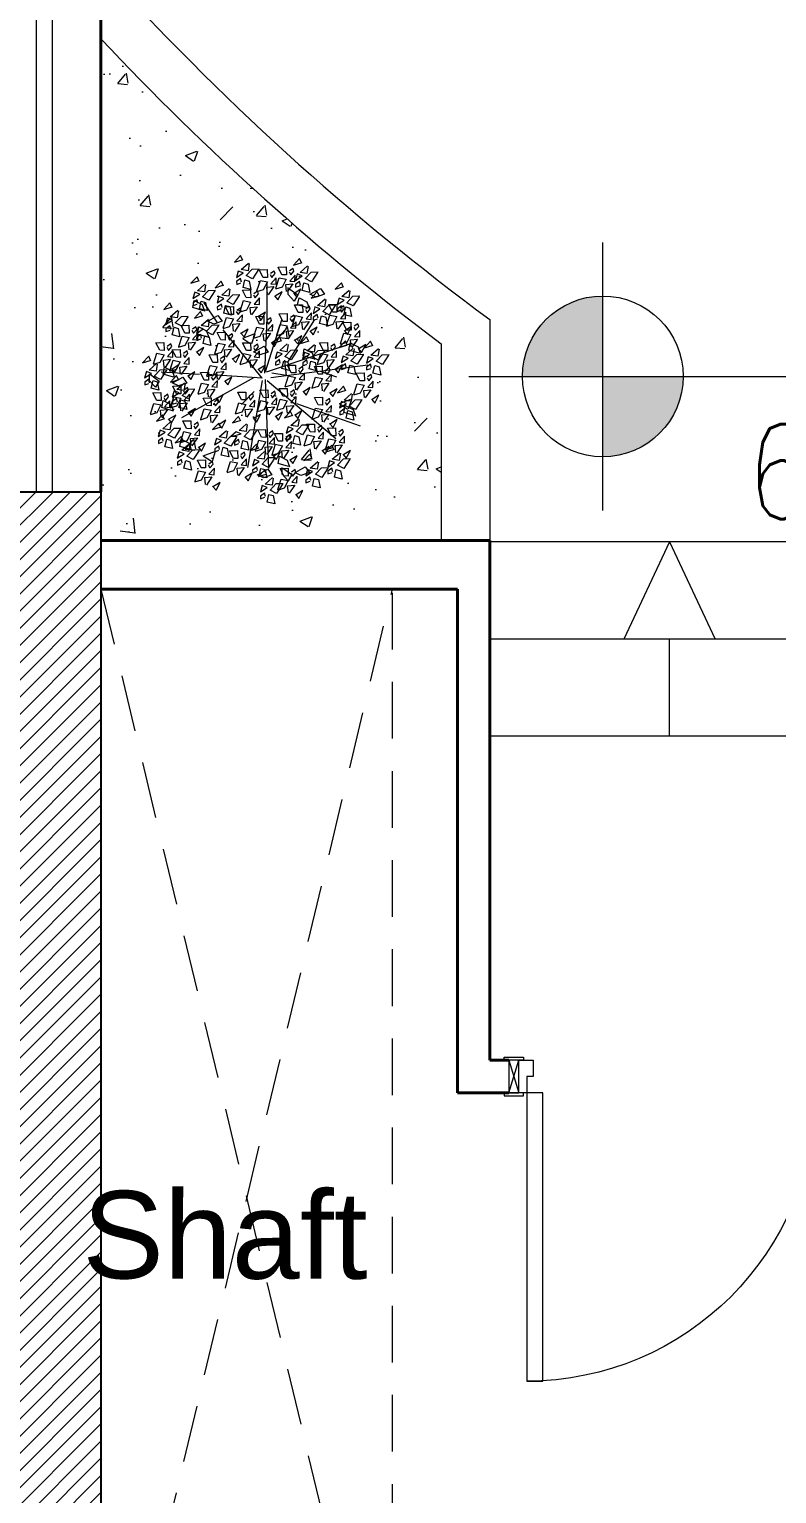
# Model space of a CAD drawing. Header units: metres. Extents: x -322116 to -321123, y -26723 to -26468.
# Drawn here: x -321780.773 to -321778.466, y -26552.85 to -26548.331 of the extents above; entities that cross this region are included whole.
import ezdxf

# ---------------------------------------------------------------- set-up
doc = ezdxf.new("R2010")
doc.units = ezdxf.units.M
doc.header["$LTSCALE"] = 7
doc.header["$MEASUREMENT"] = 0
doc.linetypes.add('1363-TXX-A-XXX-Plots layouts-R02$0$HIDDEN', pattern=[0.375, 0.25, -0.125])
doc.linetypes.add('Hidden', pattern=[9.525, 6.35, -3.175])
for name, color, linetype, lineweight in [('1363TRXX-AS003$0$A-FLOR-IDEN', 4, 'Continuous', 18), ('A-ANNO-TXT3', 6, 'Continuous', 30), ('A-DOOR', 134, 'Continuous', 18), ('A-FLOR-HIDN', 9, 'Hidden', 13), ('A-PATT', 8, 'Continuous', 5), ('A-STRS', 2, 'Continuous', 18), ('A-WALL-BLWO', 7, 'Continuous', 40), ('GREENERY', 93, 'Continuous', 40), ('L-shrub', 74, 'Continuous', 35), ('L-Structure', 5, 'Continuous', 15), ('L-wall', 19, 'Continuous', 15), ('PATT-CONC', 8, 'Continuous', 9), ('plaster', 1, 'Continuous', 0), ('XREF-W09-A-ELEV04$0$A--SECT-TILE', 32, 'Continuous', 5)]:
    doc.layers.add(name, color=color, linetype=linetype, lineweight=lineweight)
doc.layers.add('22-1-14-ROAD P2PFGC', color=5, linetype='Continuous')
doc.styles.add('1363TRXX-AS003$0$EG_SIMPLEX', font='SIMPLEX.shx')
doc.styles.get("Standard").update_dxf_attribs({"font": 'romans.shx', "height": 0.5})

# ---------------------------------------------------------------- blocks, each defined once
blk = doc.blocks.new('1363TRXX-AS003$0$TAG-LEV-PL1')
h = blk.add_hatch(color=256)
h.paths.add_polyline_path([(0, 168.7, 0.414214), (-168.8, 0), (0, 0)])
h.paths.add_polyline_path([(168.7, 0), (0, 0), (0, -168.8, 0.414214)])
for p, q in [((0, -281.3), (0, 281.3)), ((-281.3, 0), (1859, 0))]:
    blk.add_line(p, q)
blk.add_circle((0, 0), 168.7)
at = {"style": '1363TRXX-AS003$0$EG_SIMPLEX', "width": 0.85}
for tag, p in [('F.F.L.', (450, 150)), ('C.L.', (450, -450))]:
    blk.add_attdef(tag, p, '', height=300, dxfattribs=at)
blk = doc.blocks.new('*U84')
for p, q in [((-200, 0), (-170, -100)), ((-200, -100), (-170, 0)), ((800, 0), (770, -100)), ((800, -100), (770, 0))]:
    blk.add_line(p, q)
for points in [[(-95, 890), (-95, 0), (-145, 0), (-145, 890)], [(-215, 10), (-155, 10), (-155, 0), (-215, 0)], [(-170, -100), (-200, -100), (-200, 0), (-170, 0)], [(-145, 0), (-170, 0), (-170, -100), (-125, -100), (-125, -50), (-145, -50), (-145, 0)], [(745, 0), (770, 0), (770, -100), (725, -100), (725, -50), (745, -50), (745, 0)], [(815, 10), (755, 10), (755, 0), (815, 0)], [(770, -100), (800, -100), (800, 0), (770, 0)], [(-215, -110), (-155, -110), (-155, -100), (-215, -100)], [(815, -110), (755, -110), (755, -100), (815, -100)]]:
    blk.add_lwpolyline(points, close=True)
blk.add_arc((-145, 0), 890, 0, 90)
blk = doc.blocks.new('block')
at = {"layer": 'PATT-CONC', "transparency": 33554610}
h = blk.add_hatch(dxfattribs=at)
h.set_pattern_fill('ANSI31', color=8, scale=0.3)
h.set_pattern_definition([(45, (0, 0), (-0.0265165042945, 0.0265165042945), [])])
edge = h.paths.add_edge_path()
edge.add_line((-321666.3118, -26556.5581), (-321655.5118, -26556.5581))
edge.add_line((-321655.5118, -26556.5581), (-321655.5118, -26553.8198))
edge.add_line((-321655.5118, -26553.8198), (-321653.5118, -26553.8198))
edge.add_line((-321653.5118, -26553.8198), (-321653.5118, -26552.0448))
edge.add_line((-321653.5118, -26552.0448), (-321655.5118, -26552.0448))
edge.add_line((-321655.5118, -26552.0448), (-321655.5118, -26549.7581))
edge.add_line((-321655.5118, -26549.7581), (-321655.2118, -26549.7581))
edge.add_line((-321655.2118, -26549.7581), (-321655.2118, -26551.7448))
edge.add_line((-321655.2118, -26551.7448), (-321653.5118, -26551.7448))
edge.add_line((-321653.5118, -26551.7448), (-321653.5118, -26549.7581))
edge.add_line((-321653.5118, -26549.7581), (-321653.2118, -26549.7581))
edge.add_line((-321653.2118, -26549.7581), (-321653.2118, -26553.8198))
edge.add_line((-321653.2118, -26553.8198), (-321650.8518, -26553.8198))
edge.add_line((-321650.8518, -26553.8198), (-321650.8514, -26549.7581))
edge.add_line((-321650.8514, -26549.7581), (-321650.5518, -26549.7581))
edge.add_line((-321650.5518, -26549.7581), (-321650.5518, -26554.1198))
edge.add_line((-321650.5518, -26554.1198), (-321651.4424, -26554.1198))
edge.add_line((-321651.4424, -26554.1198), (-321651.4424, -26556.5581))
edge.add_line((-321651.4424, -26556.5581), (-321642.2603, -26556.5581))
at = {"layer": 'L-Structure'}
blk.add_lwpolyline([(-321666.3118, -26556.5581), (-321655.5118, -26556.5581), (-321655.5118, -26553.8198), (-321653.5118, -26553.8198), (-321653.5118, -26552.0448), (-321655.5118, -26552.0448), (-321655.5118, -26549.7581), (-321655.2118, -26549.7581), (-321655.2118, -26551.7448), (-321653.5118, -26551.7448), (-321653.5118, -26549.7581), (-321653.2118, -26549.7581), (-321653.2118, -26553.8198), (-321650.8518, -26553.8198), (-321650.8514, -26549.7581), (-321650.5518, -26549.7581), (-321650.5518, -26554.1198), (-321651.4424, -26554.1198), (-321651.4424, -26556.5581), (-321642.2603, -26556.5581)], dxfattribs=at)
blk = doc.blocks.new('new for 322')
at = {"layer": 'plaster'}
h = blk.add_hatch(dxfattribs=at)
h.set_pattern_fill('ANSI38', color=256, scale=1.6)
h.paths.add_polyline_path([(-321765.0788, -26543.0781), (-321765.5036, -26543.5028), (-321766.2268, -26542.7796), (-321766.2956, -26542.7796), (-321765.5175, -26558.0822), (-321764.316, -26558.0822)])
h.paths.add_polyline_path([(-321768.5834, -26556.8625), (-321781.7424, -26556.8822), (-321781.7424, -26554.1198), (-321785.2118, -26554.1198), (-321785.2118, -26556.8581), (-321797.2021, -26556.8581), (-321797.2961, -26558.0581), (-321784.2274, -26558.0581), (-321784.2274, -26555.3198), (-321783.0674, -26555.3198), (-321783.0674, -26558.0822), (-321768.5214, -26558.0822)])
h.paths.add_polyline_path([(-321765.5798, -26556.8581), (-321768.5834, -26556.8625), (-321768.5214, -26558.0822), (-321765.5175, -26558.0822)])
h.paths.add_polyline_path([(-321797.2021, -26556.8581), (-321800.2113, -26556.8581), (-321800.3053, -26558.0581), (-321797.2961, -26558.0581)])
h.paths.add_polyline_path([(-321799.6506, -26549.7008), (-321799.1168, -26542.8869), (-321799.7327, -26543.5028), (-321800.3225, -26542.9129), (-321800.847, -26549.6071), (-321801.509, -26558.0581), (-321800.3053, -26558.0581), (-321800.2113, -26556.8581), (-321800.2113, -26556.8581)])
h.paths.add_polyline_path([(-321798.8905, -26539.9977), (-321798.2566, -26531.9053), (-321770.9538, -26531.9053), (-321771.0148, -26530.7053), (-321799.3662, -26530.7053), (-321800.0868, -26539.9039), (-321800.3225, -26542.9129), (-321799.7327, -26543.5028), (-321799.1168, -26542.8869)])
edge = h.paths.add_edge_path(flags=16)
edge.add_arc((-321799.7327, -26542.7796), 0.5062, 0, 360)
h.paths.add_polyline_path([(-321799.9764, -26543.172), (-321799.4889, -26543.172), (-321799.4889, -26542.8345), (-321799.9764, -26542.8345)], flags=0)
h.paths.add_polyline_path([(-321800.1505, -26542.7522), (-321799.3148, -26542.7522), (-321799.3148, -26542.4147), (-321800.1505, -26542.4147)], flags=0)
h.paths.add_polyline_path([(-321800.0191, -26538.1625), (-321799.0769, -26538.1625), (-321799.0769, -26537.7125), (-321800.0191, -26537.7125)], flags=17)
h.paths.add_polyline_path([(-321799.7372, -26537.6648), (-321799.3588, -26537.6648), (-321799.3588, -26537.2054), (-321799.7372, -26537.2054)], flags=16)
edge = h.paths.add_edge_path()
edge.add_line((-321765.8073, -26528.7505), (-321767.005, -26528.8262))
edge.add_line((-321767.005, -26528.8262), (-321766.2956, -26542.7796))
edge.add_line((-321766.2956, -26542.7796), (-321766.2268, -26542.7796))
edge.add_line((-321766.2268, -26542.7796), (-321766.0098, -26542.7796))
edge.add_arc((-321765.5036, -26542.7796), 0.5062, 39.0187, 180, ccw=False)
edge.add_line((-321765.1102, -26542.4608), (-321765.8073, -26528.7505))
blk = doc.blocks.new('flower shrub 3')
at = {"layer": 'L-shrub', "color": 108, "lineweight": 9}
for p, q in [((-130.4, 216.9), (-123.5, 236)), ((-166.1, 183.2), (-150.2, 187.7)), ((-161.6, 158.3), (-166.1, 183.2)), ((-150.2, 187.7), (-150.3, 167.3)), ((-150.3, 167.3), (-161.6, 156.1)), ((-222.6, 81.6), (-227, 106.5)), ((-206, -97.5), (-206.1, -81.5)), ((-191.5, -111.7), (-206, -97.5)), ((-204.5, -83.1), (-183.6, -97.3)), ((-183.6, -97.3), (-191.5, -111.7)), ((-186.9, -150.9), (-179.9, -131.8)), ((-179.9, -131.8), (-165.5, -125)), ((-166.2, -127.1), (-170.5, -152)), ((-161.5, -112.4), (-145.7, -107.9)), ((-157.1, -137.2), (-161.5, -112.4)), ((-170.5, -152), (-186.9, -150.9)), ((-163.1, -171.9), (-163.2, -156)), ((10.1, -195.8), (26, -191.4)), ((14.6, -220.7), (10.1, -195.8)), ((26, -191.4), (25.9, -211.7)), ((25.9, -211.7), (14.5, -223))]:
    blk.add_line(p, q, dxfattribs=at)
at = {"layer": 'L-shrub', "color": 2, "lineweight": 9}
for p, q in [((-123.5, 236), (-109, 242.8)), ((-109.8, 240.6), (-114, 215.7)), ((-114, 215.7), (-130.4, 216.9)), ((-96, 214.8), (-80.2, 219.2)), ((-91.6, 189.9), (-96, 214.8)), ((-80.2, 219.2), (-80.3, 198.9)), ((71.1, 221.6), (86.9, 226)), ((75.6, 196.7), (71.1, 221.6)), ((86.9, 205.7), (75.5, 194.4)), ((86.9, 226), (86.9, 205.7)), ((-104.3, 171), (-104.5, 187)), ((-89.8, 156.8), (-104.3, 171)), ((-102.9, 185.4), (-82, 171.2)), ((-80.3, 198.9), (-91.6, 187.7)), ((-82, 171.2), (-89.8, 156.8)), ((21.4, 185.5), (37.3, 189.9)), ((25.9, 160.6), (21.4, 185.5)), ((37.2, 169.6), (25.8, 158.3)), ((37.3, 189.9), (37.2, 169.6)), ((58.3, 162), (58.1, 177.9)), ((59.8, 176.3), (80.7, 162.2)), ((72.8, 147.7), (58.3, 162)), ((80.7, 162.2), (72.8, 147.7)), ((-227, 106.5), (-211.2, 110.9)), ((-211.2, 110.9), (-211.3, 90.6)), ((42.5, 35.6), (42.3, 51.6)), ((57, 21.4), (42.5, 35.6)), ((43.9, 50), (64.8, 35.8)), ((64.8, 35.8), (57, 21.4)), ((188.1, 20.6), (195.1, 39.7)), ((195.1, 39.7), (209.5, 46.5)), ((208.7, 44.3), (204.5, 19.5)), ((184.1, 9.5), (199.9, 13.9)), ((188.5, -15.4), (184.1, 9.5)), ((204.5, 19.5), (188.1, 20.6)), ((199.9, 13.9), (199.8, -6.4)), ((199.8, -6.4), (188.5, -17.7)), ((218.7, -20.8), (218.5, -4.8)), ((233.2, -35), (218.7, -20.8)), ((220.1, -6.4), (241, -20.6)), ((241, -20.6), (233.2, -35)), ((84.7, -53.7), (100.5, -49.2)), ((89.1, -78.6), (84.7, -53.7)), ((100.5, -49.2), (100.4, -69.6)), ((100.4, -69.6), (89.1, -80.8)), ((-145.8, -128.2), (-157.1, -139.5)), ((-145.7, -107.9), (-145.8, -128.2)), ((-161.6, -157.6), (-140.7, -171.7)), ((143.4, -141.7), (159.2, -137.2)), ((147.8, -166.6), (143.4, -141.7)), ((159.2, -157.6), (147.8, -168.8)), ((159.2, -137.2), (159.2, -157.6)), ((-148.6, -186.2), (-163.1, -171.9)), ((-140.7, -171.7), (-148.6, -186.2))]:
    blk.add_line(p, q, dxfattribs=at)
at = {"layer": 'L-shrub', "color": 98, "lineweight": 9}
blk.add_line((-211.3, 90.6), (-222.6, 79.4), dxfattribs=at)
at = {"layer": 'L-shrub', "color": 92, "lineweight": 9}
for points in [[(49.5, 264.4), (57, 273.9), (37.6, 279.7), (50.2, 266.6)], [(-106.8, 239.4), (-107.9, 251.5), (-122.8, 248.9), (-106.8, 239.4)], [(-81.7, 236.7), (-97.2, 231.9), (-102, 247.4), (-81, 238.9)], [(-81.5, 253.1), (-74, 262.7), (-93.5, 268.4), (-80.9, 255.3)], [(-84.3, 244.8), (-59.4, 248.7), (-55.3, 232.7), (-75.6, 233.3), (-86.6, 244.9)], [(-50.4, 246.2), (-38.7, 261.6), (-30.1, 245.6), (-46.1, 237), (-50.4, 246.2)], [(13.5, 230.4), (-1.8, 218.4), (-6, 236.1), (11.8, 240.3), (13.5, 230.4)], [(46.7, 222.9), (21.5, 225.6), (21.7, 242.1), (41.2, 236.3), (48.8, 222.3)], [(130.8, 235.1), (138.4, 244.6), (118.9, 250.4), (131.5, 237.2)], [(-84.4, 211.6), (-109.5, 214.3), (-109.3, 230.8), (-89.8, 225), (-82.2, 211)], [(-82.1, 204.2), (-57.1, 208), (-53, 192.1), (-73.3, 192.7), (-84.3, 204.3)], [(-76.4, 204), (-81.2, 192.8), (-60.9, 192.3), (-76.4, 201.7)], [(-80.5, 219.9), (-66.7, 228.5), (-58, 214.8), (-80.5, 217.6)], [(-48.1, 205.5), (-36.4, 221), (-27.8, 205), (-43.9, 196.4), (-48.1, 205.5)], [(-37.1, 234.5), (-41.8, 227.9), (-30.6, 225.3), (-26, 229.7), (-34.9, 234.5)], [(10.6, 212.3), (22.3, 227.8), (30.9, 211.8), (14.9, 203.2), (10.6, 212.3)], [(63.1, 192.2), (70.6, 201.7), (51.1, 207.5), (63.7, 194.4)], [(94.8, 201), (79.5, 189.1), (75.4, 206.8), (93.1, 211), (94.8, 201)], [(85, 215.7), (91.3, 220.9), (81.1, 226.3), (75.5, 223.2), (82.9, 216.3)], [(105.6, 221.4), (104.4, 233.5), (89.5, 230.8), (105.6, 221.4)], [(128, 193.6), (102.9, 196.3), (103, 212.7), (122.5, 207), (130.1, 192.9)], [(130.7, 218.7), (115.1, 213.8), (110.3, 229.4), (131.3, 220.8)], [(-122.7, 167.2), (-111, 182.7), (-102.3, 166.6), (-118.4, 158), (-122.7, 167.2)], [(-92.9, 160), (-108.5, 155.2), (-113.3, 170.7), (-92.3, 162.2)], [(-92.8, 176.4), (-85.3, 186), (-104.8, 191.7), (-92.2, 178.6)], [(-78.2, 179.3), (-64.4, 187.9), (-55.7, 174.2), (-78.3, 177)], [(-34.9, 193.9), (-39.6, 187.3), (-28.3, 184.7), (-23.7, 189.1), (-32.6, 193.8)], [(-19.5, 186), (-5.7, 194.7), (3, 180.9), (-19.5, 183.8)], [(5.5, 189.9), (9.7, 178.5), (23.4, 184.9), (5.5, 189.9)], [(27.1, 158.2), (11.8, 146.2), (7.6, 163.9), (25.3, 168.1), (27.1, 158.2)], [(17.3, 172.8), (23.5, 178), (13.3, 183.4), (7.7, 180.4), (15.1, 173.5)], [(23.9, 200.7), (19.2, 194), (30.4, 191.5), (35, 195.9), (26.1, 200.6)], [(37.8, 178.5), (36.7, 190.6), (21.8, 188), (37.8, 178.5)], [(60.2, 150.7), (35.1, 153.4), (35.3, 169.9), (54.7, 164.1), (62.4, 150.1)], [(62.9, 175.8), (47.4, 171), (42.5, 186.5), (63.6, 177.9)], [(100.9, 161.5), (107.1, 166.7), (96.9, 172.1), (91.3, 169.1), (98.7, 162.2)], [(121.4, 167.2), (120.3, 179.3), (105.3, 176.7), (121.4, 167.2)], [(146.5, 164.5), (130.9, 159.7), (126.1, 175.2), (147.1, 166.7)], [(146.6, 180.9), (154.2, 190.5), (134.7, 196.2), (147.3, 183.1)], [(218.9, 167.4), (226.5, 176.9), (207, 182.7), (219.6, 169.6)], [(-212.9, 151.4), (-214.1, 163.5), (-229, 160.9), (-212.9, 151.4)], [(-190.5, 123.6), (-215.6, 126.4), (-215.5, 142.8), (-196, 137), (-188.4, 123)], [(-74.1, 163.4), (-78.9, 152.2), (-58.6, 151.7), (-74.2, 161.1)], [(-66.2, 124.3), (-54.5, 139.8), (-45.9, 123.8), (-61.9, 115.2), (-66.2, 124.3)], [(33.2, 131.1), (44.9, 146.6), (53.5, 130.5), (37.5, 121.9), (33.2, 131.1)], [(60.3, 138.8), (85.2, 142.6), (89.3, 126.7), (69, 127.3), (58, 138.8)], [(173.1, 148), (179.4, 153.2), (169.2, 158.6), (163.6, 155.5), (171, 148.6)], [(193.7, 153.7), (192.5, 165.8), (177.6, 163.1), (193.7, 153.7)], [(216.1, 125.9), (191, 128.6), (191.1, 145), (210.6, 139.3), (218.2, 125.2)], [(218.8, 151), (203.2, 146.2), (198.4, 161.7), (219.4, 153.1)], [(-212.5, 104.2), (-205, 113.8), (-224.5, 119.5), (-211.9, 106.4)], [(-217.6, 109.4), (-192.6, 113.3), (-188.5, 97.4), (-208.9, 97.9), (-219.9, 109.5)], [(-115.9, 92.7), (-104.2, 108.2), (-95.6, 92.2), (-111.6, 83.6), (-115.9, 92.7)], [(-100.1, 123), (-75.2, 126.8), (-71.1, 110.9), (-91.4, 111.5), (-102.4, 123)], [(-53, 112.7), (-57.6, 106), (-46.4, 103.5), (-41.8, 107.9), (-50.7, 112.6)], [(-51.1, 98.1), (-37.3, 106.7), (-28.6, 92.9), (-51.2, 95.8)], [(-26.1, 101.9), (-21.9, 90.5), (-8.2, 96.9), (-26.1, 101.9)], [(-7.8, 112.7), (-12.5, 106), (-1.2, 103.5), (3.4, 107.9), (-5.5, 112.6)], [(3.1, 104.8), (16.9, 113.5), (25.6, 99.7), (3.1, 102.6)], [(28.1, 108.7), (32.3, 97.3), (46, 103.7), (28.1, 108.7)], [(46.4, 119.4), (41.7, 112.8), (53, 110.2), (57.6, 114.6), (48.7, 119.4)], [(89.1, 117.7), (93.3, 106.3), (107, 112.7), (89.1, 117.7)], [(107.4, 128.5), (102.7, 121.8), (114, 119.3), (118.6, 123.7), (109.7, 128.4)], [(159.4, 110.4), (154.7, 103.8), (165.9, 101.2), (170.6, 105.6), (161.6, 110.4)], [(170.9, 107.2), (195.9, 111), (200, 95.1), (179.7, 95.7), (168.7, 107.3)], [(204.9, 108.5), (216.6, 124), (225.2, 108), (209.2, 99.4), (204.9, 108.5)], [(-170.4, 99.1), (-175.1, 92.5), (-163.9, 89.9), (-159.2, 94.3), (-168.2, 99.1)], [(-121, 70.3), (-116.8, 58.9), (-103.1, 65.3), (-121, 70.3)], [(-102.6, 81.1), (-107.3, 74.5), (-96.1, 71.9), (-91.5, 76.3), (-100.4, 81)], [(-92.2, 82.1), (-97, 71), (-76.7, 70.4), (-92.3, 79.9)], [(-47, 82.1), (-51.8, 71), (-31.5, 70.4), (-47.1, 79.9)], [(3.8, 66.6), (28.7, 70.4), (32.8, 54.5), (12.5, 55.1), (1.5, 66.6)], [(7.2, 88.9), (2.4, 77.8), (22.7, 77.2), (7.1, 86.7)], [(71.6, 66.6), (96.5, 70.4), (100.6, 54.5), (80.3, 55.1), (69.3, 66.6)], [(105.5, 67.9), (117.2, 83.4), (125.8, 67.4), (109.8, 58.8), (105.5, 67.9)], [(120.2, 79.9), (115.3, 68.7), (135.7, 68.2), (120.1, 77.6)], [(174.8, 82.3), (188.6, 90.9), (197.3, 77.1), (174.7, 80)], [(195.8, 71.1), (220.8, 74.9), (224.8, 59), (204.5, 59.6), (193.5, 71.2)], [(199.8, 86.1), (204, 74.7), (217.7, 81.1), (199.8, 86.1)], [(218.1, 96.9), (213.4, 90.2), (224.7, 87.7), (229.3, 92.1), (220.4, 96.8)], [(229.7, 72.4), (241.4, 87.9), (250.1, 71.9), (234, 63.3), (229.7, 72.4)], [(7.6, 41.6), (21.4, 50.3), (30.1, 36.5), (7.6, 39.4)], [(75.4, 41.6), (89.2, 50.3), (97.9, 36.5), (75.3, 39.4)], [(100.4, 45.5), (104.6, 34.1), (118.3, 40.5), (100.4, 45.5)], [(118.7, 56.3), (114, 49.6), (125.3, 47.1), (129.9, 51.5), (121, 56.2)], [(134.9, 22.8), (146.6, 38.3), (155.2, 22.2), (139.1, 13.7), (134.9, 22.8)], [(178.9, 66.3), (174.1, 55.2), (194.4, 54.6), (178.8, 64.1)], [(199.6, 46.2), (213.4, 54.8), (222.1, 41), (199.6, 43.9)], [(227.4, 23.9), (233.6, 29.1), (223.4, 34.5), (217.8, 31.4), (225.2, 24.6)], [(224.6, 50), (228.8, 38.6), (242.5, 45), (224.6, 50)], [(247.9, 29.6), (246.8, 41.7), (231.8, 39.1), (247.9, 29.6)], [(243, 60.8), (238.3, 54.1), (249.5, 51.6), (254.1, 56), (245.2, 60.7)], [(273.1, 43.3), (280.7, 52.8), (261.2, 58.6), (273.8, 45.5)], [(-102.4, 26), (-77.4, 29.8), (-73.3, 13.9), (-93.7, 14.4), (-104.6, 26)], [(11.7, 25.7), (6.9, 14.6), (27.2, 14), (11.7, 23.5)], [(67.2, -8.8), (66, 3.3), (51.1, 0.7), (67.2, -8.8)], [(79.5, 25.7), (74.7, 14.6), (95, 14), (79.4, 23.5)], [(92.4, 4.9), (100, 14.5), (80.5, 20.3), (93.1, 7.1)], [(104.8, -3.5), (118.6, 5.2), (127.2, -8.6), (104.7, -5.7)], [(129.7, 0.4), (133.9, -11), (147.7, -4.6), (129.7, 0.4)], [(168.7, 0.2), (180.5, 15.7), (189.1, -0.3), (173, -8.9), (168.7, 0.2)], [(203.7, 30.3), (198.9, 19.1), (219.2, 18.5), (203.7, 28)], [(237.2, 9.2), (221.8, -2.7), (217.7, 15), (235.4, 19.2), (237.2, 9.2)], [(270.3, 1.8), (245.2, 4.5), (245.3, 20.9), (264.8, 15.2), (272.5, 1.2)], [(-116, -34.3), (-141.1, -31.6), (-140.9, -15.2), (-121.5, -20.9), (-113.8, -34.9)], [(-75.3, -16.9), (-50.3, -13.1), (-46.2, -29), (-66.6, -28.4), (-77.5, -16.8)], [(-71.4, -41.8), (-57.6, -33.2), (-49, -46.9), (-71.5, -44.1)], [(-41.3, -15.6), (-29.6, -0.1), (-21, -16.1), (-37.1, -24.7), (-41.3, -15.6)], [(-28.1, -27.2), (-32.8, -33.8), (-21.6, -36.4), (-16.9, -32), (-25.8, -27.3)], [(46.6, -14.4), (52.9, -9.2), (42.7, -3.9), (37.1, -6.9), (44.5, -13.8)], [(89.6, -36.6), (64.5, -33.8), (64.6, -17.4), (84.1, -23.2), (91.7, -37.2)], [(92.3, -11.5), (76.7, -16.3), (71.9, -0.7), (92.9, -9.3)], [(108.9, -19.4), (104, -30.5), (124.4, -31.1), (108.8, -21.6)], [(138.6, -26), (152.4, -17.4), (161.1, -31.2), (138.6, -28.3)], [(163.6, -22.2), (167.8, -33.6), (181.6, -27.2), (163.6, -22.2)], [(182, -11.4), (177.3, -18.1), (188.5, -20.6), (193.1, -16.2), (184.2, -11.5)], [(198.2, -40.3), (197.1, -28.2), (182.1, -30.9), (198.2, -40.3)], [(223.3, -43.1), (207.7, -47.9), (202.9, -32.3), (223.9, -40.9)], [(223.5, -26.6), (231, -17.1), (211.5, -11.3), (224.1, -24.5)], [(-124.9, -51.7), (-113.2, -36.2), (-104.6, -52.2), (-120.7, -60.8), (-124.9, -51.7)], [(-46.5, -38), (-42.3, -49.4), (-28.5, -43), (-46.5, -38)], [(-18.8, -53.9), (-7, -38.4), (1.6, -54.5), (-14.5, -63.1), (-18.8, -53.9)], [(3.8, -48.5), (28.7, -44.6), (32.8, -60.6), (12.5, -60), (1.5, -48.4)], [(94.3, -65.2), (93.2, -53.1), (78.2, -55.7), (94.3, -65.2)], [(142.7, -41.9), (137.9, -53.1), (158.2, -53.6), (142.7, -44.2)], [(177.7, -46), (183.9, -40.8), (173.7, -35.5), (168.1, -38.5), (175.5, -45.4)], [(204.9, -69.7), (216.6, -54.2), (225.2, -70.3), (209.2, -78.8), (204.9, -69.7)], [(266.4, -67.2), (273.9, -57.7), (254.4, -51.9), (267, -65.1)], [(-75.1, -108), (-76.3, -95.9), (-91.2, -98.6), (-75.1, -108)], [(62.6, -103.5), (74.3, -88.1), (82.9, -104.1), (66.8, -112.7), (62.6, -103.5)], [(82.8, -91.4), (107.8, -87.5), (111.9, -103.4), (91.6, -102.9), (80.6, -91.3)], [(116.7, -93), (91.6, -90.2), (91.7, -73.8), (111.2, -79.6), (118.8, -93.6)], [(116.8, -90), (128.5, -74.5), (137.1, -90.6), (121.1, -99.2), (116.8, -90)], [(174.8, -96), (188.6, -87.3), (197.3, -101.1), (174.7, -98.2)], [(199.8, -92.1), (204, -103.5), (217.7, -97.1), (199.8, -92.1)], [(220.6, -86.6), (226.8, -81.4), (216.6, -76.1), (211, -79.1), (218.4, -86)], [(218.1, -81.3), (213.4, -88), (224.7, -90.6), (229.3, -86.2), (220.4, -81.4)], [(266.2, -83.7), (250.7, -88.5), (245.8, -72.9), (266.9, -81.5)], [(-63.9, -146.4), (-52.2, -130.9), (-43.6, -147), (-59.7, -155.6), (-63.9, -146.4)], [(28.6, -104.9), (53.6, -101), (57.7, -117), (37.4, -116.4), (26.4, -104.8)], [(130, -101.7), (125.3, -108.3), (136.6, -110.9), (141.2, -106.5), (132.3, -101.7)], [(151.2, -134.9), (158.7, -125.4), (139.2, -119.6), (151.8, -132.8)], [(148.4, -118.4), (173.3, -114.6), (177.4, -130.5), (157.1, -129.9), (146.1, -118.4)], [(178.9, -111.9), (174.1, -123), (194.4, -123.6), (178.8, -114.1)], [(-5.8, -157.6), (-1.6, -169), (12.1, -162.6), (-5.8, -157.6)], [(36.6, -145.7), (31.7, -156.9), (52.1, -157.4), (36.5, -148)], [(148.3, -176.4), (123.2, -173.7), (123.3, -157.3), (142.8, -163.1), (150.5, -177.1)], [(151, -151.4), (135.5, -156.2), (130.6, -140.6), (151.7, -149.2)], [(152.2, -143.4), (166, -134.7), (174.7, -148.5), (152.1, -145.6)]]:
    blk.add_lwpolyline(points, dxfattribs=at)
at = {"layer": 'L-shrub', "color": 108, "lineweight": 9}
for points in [[(-127.3, 233.7), (-121, 238.9), (-131.2, 244.3), (-136.8, 241.3), (-129.5, 234.4)], [(-190.5, 199.7), (-165.5, 203.5), (-161.4, 187.6), (-181.8, 188.2), (-192.7, 199.8)], [(-156.6, 201), (-144.8, 216.5), (-136.2, 200.5), (-152.3, 191.9), (-156.6, 201)], [(-117.5, 219.1), (-132.8, 207.1), (-137, 224.8), (-119.3, 229), (-117.5, 219.1)], [(-187.7, 165.1), (-180.1, 174.7), (-199.6, 180.4), (-187, 167.3)], [(-186.6, 174.8), (-172.8, 183.4), (-164.2, 169.6), (-186.7, 172.5)], [(-161.7, 178.6), (-157.5, 167.2), (-143.7, 173.6), (-161.7, 178.6)], [(-156.6, 165.8), (-131.6, 169.7), (-127.5, 153.8), (-147.9, 154.3), (-158.9, 165.9)], [(-143.3, 189.4), (-148, 182.7), (-136.8, 180.2), (-132.1, 184.6), (-141, 189.3)], [(-118.1, 162.7), (-119.2, 174.8), (-134.1, 172.2), (-118.1, 162.7)], [(-53.2, 183.1), (-49, 171.7), (-35.3, 178.1), (-53.2, 183.1)], [(-15.4, 170.1), (-20.2, 159), (0.1, 158.4), (-15.4, 167.9)], [(-223.7, 131.1), (-239, 119.1), (-243.2, 136.9), (-225.4, 141), (-223.7, 131.1)], [(-187.8, 148.7), (-203.4, 143.9), (-208.2, 159.4), (-187.2, 150.9)], [(-182.5, 158.9), (-187.4, 147.7), (-167, 147.1), (-182.6, 156.6)], [(-152.8, 140.9), (-139, 149.6), (-130.3, 135.8), (-152.8, 138.7)], [(-128.8, 142.4), (-144.1, 130.4), (-148.3, 148.1), (-130.6, 152.3), (-128.8, 142.4)], [(-138.6, 157), (-132.3, 162.2), (-142.5, 167.6), (-148.1, 164.6), (-140.8, 157.7)], [(-237.8, 90.5), (-238.9, 102.6), (-253.8, 100), (-237.8, 90.5)], [(-248.5, 70.2), (-263.8, 58.2), (-268, 75.9), (-250.3, 80.1), (-248.5, 70.2)], [(-258.3, 84.8), (-252.1, 90), (-262.2, 95.4), (-267.9, 92.4), (-260.5, 85.5)], [(-146, 66.5), (-132.2, 75.1), (-123.5, 61.3), (-146, 64.2)], [(37.7, 67.9), (49.4, 83.4), (58, 67.4), (42, 58.8), (37.7, 67.9)], [(-283.1, 39.5), (-258.1, 43.3), (-254.1, 27.4), (-274.4, 28), (-285.4, 39.6)], [(-249.2, 40.8), (-237.5, 56.3), (-228.8, 40.3), (-244.9, 31.7), (-249.2, 40.8)], [(-172.3, 27.3), (-173.4, 39.4), (-188.3, 36.8), (-172.3, 27.3)], [(-141.9, 50.6), (-146.7, 39.4), (-126.4, 38.9), (-141.9, 48.3)], [(-68.5, 27.3), (-56.7, 42.8), (-48.1, 26.8), (-64.2, 18.2), (-68.5, 27.3)], [(-279.3, 14.6), (-265.5, 23.2), (-256.8, 9.5), (-279.3, 12.3)], [(-254.3, 18.4), (-250.1, 7), (-236.4, 13.4), (-254.3, 18.4)], [(-235.9, 29.2), (-240.6, 22.6), (-229.4, 20), (-224.8, 24.4), (-233.7, 29.1)], [(-183, 7), (-198.3, -4.9), (-202.5, 12.8), (-184.8, 16.9), (-183, 7)], [(-192.8, 21.7), (-186.5, 26.9), (-196.7, 32.2), (-202.4, 29.2), (-195, 22.3)], [(-113.3, -9.2), (-128.8, -14), (-133.7, 1.5), (-112.6, -7.1)], [(-113.1, 7.2), (-105.6, 16.7), (-125.1, 22.5), (-112.5, 9.4)], [(-73.6, 4.9), (-69.4, -6.5), (-55.6, -0.1), (-73.6, 4.9)], [(-55.2, 15.7), (-59.9, 9), (-48.7, 6.5), (-44, 10.9), (-53, 15.6)], [(134.8, -1.1), (159.8, 2.7), (163.9, -13.2), (143.5, -12.6), (132.5, -1)], [(-275.2, -1.3), (-280, -12.5), (-259.7, -13), (-275.2, -3.6)], [(-231.1, -16.9), (-206.2, -13.1), (-202.1, -29), (-222.4, -28.4), (-233.4, -16.8)], [(-227.3, -41.8), (-213.5, -33.2), (-204.8, -46.9), (-227.4, -44.1)], [(-197.2, -15.6), (-185.5, -0.1), (-176.9, -16.1), (-192.9, -24.7), (-197.2, -15.6)], [(-184, -27.2), (-188.7, -33.8), (-177.4, -36.4), (-172.8, -32), (-181.7, -27.3)], [(37.7, -47.1), (49.4, -31.7), (58, -47.7), (42, -56.3), (37.7, -47.1)], [(-223.2, -57.7), (-228, -68.9), (-207.7, -69.4), (-223.3, -60)], [(-197.3, -77.6), (-191.1, -72.4), (-201.3, -67), (-206.9, -70.1), (-199.5, -77)], [(-202.3, -38), (-198.1, -49.4), (-184.4, -43), (-202.3, -38)], [(-176.8, -71.9), (-177.9, -59.8), (-192.8, -62.5), (-176.8, -71.9)], [(-151.7, -74.6), (-167.2, -79.5), (-172.1, -63.9), (-151, -72.5)], [(-111.7, -63.3), (-116.4, -69.9), (-105.2, -72.5), (-100.5, -68.1), (-109.4, -63.4)], [(7.6, -73.4), (21.4, -64.8), (30.1, -78.5), (7.6, -75.7)], [(51, -58.8), (46.3, -65.4), (57.5, -68), (62.1, -63.6), (53.2, -58.8)], [(73.8, -70.8), (80, -65.6), (69.8, -60.3), (64.2, -63.3), (71.6, -70.2)], [(220.6, -68.1), (195.5, -65.4), (195.6, -49), (215.1, -54.8), (222.8, -68.8)], [(-196.7, -101.1), (-189.2, -91.6), (-208.7, -85.8), (-196.1, -98.9)], [(-187.5, -92.3), (-202.8, -104.2), (-207, -86.5), (-189.3, -82.3), (-187.5, -92.3)], [(-154.4, -99.7), (-179.5, -97), (-179.3, -80.6), (-159.9, -86.3), (-152.2, -100.4)], [(-150.9, -93.8), (-155.7, -105), (-135.4, -105.5), (-151, -96.1)], [(-155, -77.9), (-141.2, -69.3), (-132.6, -83), (-155.1, -80.2)], [(-149.8, -91.4), (-124.9, -87.5), (-120.8, -103.4), (-141.1, -102.9), (-152.1, -91.3)], [(-130.1, -74.1), (-125.8, -85.5), (-112.1, -79.1), (-130.1, -74.1)], [(32.6, -69.6), (36.8, -81), (50.5, -74.6), (32.6, -69.6)], [(170.9, -71), (195.9, -67.2), (200, -83.1), (179.7, -82.6), (168.7, -71)], [(241.1, -80.9), (240, -68.9), (225.1, -71.5), (241.1, -80.9)], [(-232.7, -135.1), (-248, -147.1), (-252.2, -129.4), (-234.5, -125.2), (-232.7, -135.1)], [(-242.5, -120.5), (-236.2, -115.3), (-246.4, -109.9), (-252, -112.9), (-244.7, -119.8)], [(-222, -114.8), (-223.1, -102.7), (-238, -105.3), (-222, -114.8)], [(-199.6, -142.6), (-224.7, -139.9), (-224.5, -123.4), (-205, -129.2), (-197.4, -143.2)], [(-196.9, -117.5), (-212.4, -122.3), (-217.2, -106.8), (-196.2, -115.4)], [(-181.4, -137.4), (-169.7, -121.9), (-161.1, -137.9), (-177.1, -146.5), (-181.4, -137.4)], [(-0.7, -135.1), (11, -119.7), (19.6, -135.7), (3.6, -144.3), (-0.7, -135.1)], [(32.5, -129.8), (46.3, -121.2), (54.9, -134.9), (32.4, -132.1)], [(-215.3, -138.7), (-190.4, -134.9), (-186.3, -150.8), (-206.6, -150.3), (-217.6, -138.7)], [(-211.5, -163.7), (-197.7, -155), (-189, -168.8), (-211.5, -165.9)], [(-186.5, -159.8), (-182.3, -171.2), (-168.6, -164.8), (-186.5, -159.8)], [(-168.2, -149), (-172.9, -155.7), (-161.6, -158.2), (-157, -153.8), (-165.9, -149.1)], [(-97.9, -147.8), (-72.9, -143.9), (-68.8, -159.8), (-89.1, -159.3), (-100.1, -147.7)], [(-94, -172.7), (-80.2, -164), (-71.6, -177.8), (-94.1, -174.9)], [(-50.7, -158.1), (-55.4, -164.7), (-44.2, -167.3), (-39.5, -162.9), (-48.4, -158.1)], [(56.3, -177.8), (63.8, -168.3), (44.3, -162.5), (56.9, -175.6)], [(115.2, -169), (99.9, -180.9), (95.7, -163.2), (113.4, -159.1), (115.2, -169)], [(156.3, -159.3), (151.5, -170.4), (171.8, -171), (156.2, -161.5)], [(-207.4, -179.6), (-212.2, -190.7), (-191.9, -191.3), (-207.5, -181.8)], [(-163.4, -197.2), (-157.2, -192), (-167.4, -186.6), (-173, -189.7), (-165.6, -196.5)], [(-142.9, -191.5), (-144, -179.4), (-159, -182), (-142.9, -191.5)], [(-120.5, -219.3), (-145.6, -216.6), (-145.5, -200.2), (-126, -205.9), (-118.3, -219.9)], [(-117.8, -194.2), (-133.4, -199), (-138.2, -183.5), (-117.2, -192.1)], [(-89.9, -188.6), (-94.8, -199.8), (-74.4, -200.3), (-90, -190.9)], [(-77, -213.9), (-69.5, -204.4), (-88.9, -198.6), (-76.3, -211.7)], [(-84.3, -195.1), (-59.4, -191.3), (-55.3, -207.2), (-75.6, -206.7), (-86.6, -195.1)], [(-69.1, -168.8), (-64.8, -180.2), (-51.1, -173.8), (-69.1, -168.8)], [(-50.4, -193.8), (-38.7, -178.3), (-30.1, -194.3), (-46.1, -202.9), (-50.4, -193.8)], [(-26.7, -177.3), (-31.5, -188.5), (-11.2, -189), (-26.7, -179.6)], [(10.5, -197.2), (16.8, -192), (6.6, -186.6), (1, -189.7), (8.3, -196.5)], [(31, -191.5), (29.9, -179.4), (15, -182), (31, -191.5)], [(53.4, -219.3), (28.3, -216.6), (28.5, -200.2), (48, -205.9), (55.6, -219.9)], [(56.1, -194.2), (40.6, -199), (35.8, -183.5), (56.8, -192.1)], [(58, -197.4), (83, -193.6), (87.1, -209.5), (66.7, -208.9), (55.7, -197.3)], [(91.9, -196.1), (103.6, -180.6), (112.3, -196.6), (96.2, -205.2), (91.9, -196.1)], [(130.2, -206.2), (136.5, -201), (126.3, -195.6), (120.7, -198.7), (128.1, -205.6)], [(150.8, -200.5), (149.6, -188.4), (134.7, -191.1), (150.8, -200.5)], [(175.9, -203.3), (160.3, -208.1), (155.5, -192.5), (176.5, -201.1)], [(176, -186.8), (183.5, -177.3), (164.1, -171.5), (176.7, -184.7)], [(-153.6, -211.9), (-169, -223.8), (-173.1, -206.1), (-155.4, -201.9), (-153.6, -211.9)], [(-122.8, -233.3), (-116.5, -228.1), (-126.7, -222.7), (-132.3, -225.8), (-124.9, -232.6)], [(-102.2, -227.6), (-103.4, -215.5), (-118.3, -218.1), (-102.2, -227.6)], [(-77.1, -230.3), (-92.7, -235.1), (-97.5, -219.6), (-76.5, -228.2)], [(-80.5, -220.1), (-66.7, -211.4), (-58, -225.2), (-80.5, -222.3)], [(-55.5, -216.2), (-51.3, -227.6), (-37.6, -221.2), (-55.5, -216.2)], [(-37.1, -205.4), (-41.8, -212.1), (-30.6, -214.6), (-26, -210.3), (-34.9, -205.5)], [(20.3, -211.9), (5, -223.8), (0.8, -206.1), (18.5, -201.9), (20.3, -211.9)], [(61.8, -222.3), (75.6, -213.7), (84.3, -227.4), (61.8, -224.6)], [(86.8, -218.5), (91, -229.9), (104.7, -223.5), (86.8, -218.5)], [(105.2, -207.7), (100.5, -214.3), (111.7, -216.9), (116.3, -212.5), (107.4, -207.8)], [(140, -220.9), (124.7, -232.8), (120.5, -215.1), (138.3, -210.9), (140, -220.9)], [(173.2, -228.3), (148, -225.6), (148.2, -209.2), (167.7, -214.9), (175.3, -229)], [(-113, -248), (-128.3, -259.9), (-132.5, -242.2), (-114.7, -238), (-113, -248)], [(-79.8, -255.4), (-105, -252.7), (-104.8, -236.3), (-85.3, -242), (-77.7, -256)], [(-76.4, -236), (-81.2, -247.1), (-60.9, -247.7), (-76.4, -238.2)], [(65.9, -238.2), (61.1, -249.4), (81.4, -249.9), (65.9, -240.5)]]:
    blk.add_lwpolyline(points, dxfattribs=at)
at = {"layer": 'L-shrub', "color": 2, "lineweight": 9}
for points in [[(3.7, 245), (10, 250.2), (-0.2, 255.6), (-5.8, 252.5), (1.6, 245.7)], [(24.3, 250.7), (23.1, 262.8), (8.2, 260.2), (24.3, 250.7)], [(49.4, 248), (33.8, 243.2), (29, 258.7), (50, 250.1)], [(-55.5, 223.7), (-51.3, 212.3), (-37.6, 218.7), (-55.5, 223.7)], [(-23.3, 211), (1.6, 214.8), (5.7, 198.9), (-14.6, 199.5), (-25.6, 211)], [(-127.8, 144.8), (-123.6, 133.4), (-109.9, 139.8), (-127.8, 144.8)], [(-95.7, 134.9), (-120.8, 137.6), (-120.6, 154.1), (-101.1, 148.3), (-93.5, 134.3)], [(-21, 124.3), (-9.3, 139.8), (-0.7, 123.8), (-16.7, 115.2), (-21, 124.3)], [(110.7, 146.9), (95.3, 134.9), (91.2, 152.6), (108.9, 156.8), (110.7, 146.9)], [(94.2, 140.1), (105.9, 155.6), (114.5, 139.6), (98.5, 131), (94.2, 140.1)], [(143.8, 139.4), (118.7, 142.1), (118.8, 158.6), (138.3, 152.8), (146, 138.8)], [(146.1, 122.1), (157.9, 137.6), (166.5, 121.5), (150.4, 112.9), (146.1, 122.1)], [(182.9, 133.3), (167.6, 121.4), (163.4, 139.1), (181.2, 143.3), (182.9, 133.3)], [(-183.7, 110.8), (-171.9, 126.3), (-163.3, 110.2), (-179.4, 101.6), (-183.7, 110.8)], [(-96.3, 98.1), (-82.5, 106.7), (-73.8, 92.9), (-96.3, 95.8)], [(-54.9, 123), (-30, 126.8), (-25.9, 110.9), (-46.2, 111.5), (-57.2, 123)], [(-0.7, 129.8), (24.2, 133.6), (28.3, 117.7), (8, 118.2), (-3, 129.8)], [(64.1, 113.8), (77.9, 122.5), (86.6, 108.7), (64, 111.6)], [(112.2, 120.7), (137.2, 124.6), (141.3, 108.7), (120.9, 109.2), (110, 120.8)], [(116.1, 95.8), (129.9, 104.5), (138.5, 90.7), (116, 93.5)], [(-188.8, 88.4), (-184.6, 77), (-170.8, 83.4), (-188.8, 88.4)], [(68.2, 97.9), (63.4, 86.8), (83.7, 86.2), (68.1, 95.7)], [(141, 99.6), (145.2, 88.2), (159, 94.6), (141, 99.6)], [(-147, 41), (-139.5, 50.6), (-159, 56.4), (-146.4, 43.2)], [(32.6, 45.5), (36.8, 34.1), (50.5, 40.5), (32.6, 45.5)], [(51, 56.3), (46.3, 49.6), (57.5, 47.1), (62.1, 51.5), (53.2, 56.2)], [(273, 26.9), (257.4, 22.1), (252.6, 37.6), (273.6, 29)], [(-149.9, -0.5), (-175, 2.3), (-174.8, 18.7), (-155.3, 12.9), (-147.7, -1.1)], [(-138.4, -6.5), (-139.5, 5.6), (-154.3, 11.9), (-138.4, -6.5)], [(100.9, 21.5), (125.9, 25.3), (130, 9.4), (109.6, 9.9), (98.7, 21.5)], [(148.1, 11.2), (143.4, 4.5), (154.6, 2), (159.3, 6.3), (150.4, 11.1)], [(-52.7, -55.3), (-27.7, -51.4), (-23.6, -67.3), (-44, -66.8), (-54.9, -55.2)], [(-5.5, -65.6), (-10.2, -72.2), (1, -74.8), (5.7, -70.4), (-3.3, -65.6)], [(119.4, -67.9), (103.8, -72.7), (99, -57.1), (120, -65.7)], [(119.5, -51.5), (127.1, -41.9), (107.6, -36.2), (120.2, -49.3)], [(187.5, -60.7), (172.1, -72.6), (168, -54.9), (185.7, -50.8), (187.5, -60.7)], [(11.7, -89.3), (6.9, -100.5), (27.2, -101), (11.7, -91.6)], [(230.4, -101.3), (215.1, -113.2), (210.9, -95.5), (228.6, -91.4), (230.4, -101.3)], [(-141.9, -132.2), (-146.7, -143.3), (-126.4, -143.9), (-141.9, -134.4)], [(-121, -112.4), (-116.8, -123.8), (-103.1, -117.4), (-121, -112.4)], [(-85.9, -128.4), (-101.2, -140.3), (-105.4, -122.6), (-87.6, -118.4), (-85.9, -128.4)], [(-95.7, -113.7), (-89.4, -108.5), (-99.6, -103.1), (-105.2, -106.2), (-97.8, -113.1)], [(-52.7, -135.8), (-77.8, -133.1), (-77.7, -116.7), (-58.2, -122.4), (-50.6, -136.5)], [(57.4, -126), (61.7, -137.4), (75.4, -131), (57.4, -126)], [(86.7, -116.3), (100.5, -107.6), (109.2, -121.4), (86.6, -118.5)], [(12.6, -146.8), (7.9, -153.4), (19.1, -156), (23.7, -151.6), (14.8, -146.8)]]:
    blk.add_lwpolyline(points, dxfattribs=at)
at = {"layer": 'L-shrub', "color": 32, "lineweight": 9}
for points in [[(-59.4, 140), (-93.7, 220.8)], [(65.7, 157.2), (92.6, 203.7)], [(-2.5, 7.1), (56.3, 136.9)], [(-9.9, 24.3), (-166.8, 132)], [(-2.5, 7.1), (-51.6, 124.7)], [(122.1, 56.8), (200.5, 95.9)], [(9.7, 7.1), (125, 58.6)], [(-7.4, 4.7), (-201.1, -54.1)], [(14.6, 7.1), (137.2, 26.7)], [(14.6, 4.7), (156.8, -137.4)], [(-2.5, -0.2), (-181.5, -98.2)], [(-2.5, -5.1), (-51.6, -205.9)], [(7.3, -10), (132.3, -196.1)], [(55.9, -29), (171.1, -41.2)], [(-12.8, -149), (-20.2, -90.2)], [(-12.3, -147.2), (-0.1, -242.7)]]:
    blk.add_lwpolyline(points, dxfattribs=at)
at = {"layer": 'L-shrub', "color": 98, "lineweight": 9}
for points in [[(-233.5, 145.7), (-227.2, 151), (-237.4, 156.3), (-243, 153.3), (-235.6, 146.4)], [(-109.4, 155.5), (-114.1, 148.9), (-102.9, 146.3), (-98.3, 150.7), (-107.2, 155.5)], [(-148.7, 125), (-153.5, 113.9), (-133.2, 113.3), (-148.7, 122.8)], [(-71.3, 101.9), (-67.1, 90.5), (-53.4, 96.9), (-71.3, 101.9)], [(-215.4, 62.7), (-240.5, 65.4), (-240.3, 81.9), (-220.8, 76.1), (-213.2, 62.1)], [(-212.7, 87.8), (-228.2, 83), (-233.1, 98.5), (-212, 90)], [(-209.7, 68.6), (-214.5, 57.5), (-194.2, 56.9), (-209.7, 66.3)], [(-213.7, 84.5), (-200, 93.2), (-191.3, 79.4), (-213.8, 82.3)], [(-149.8, 91.4), (-124.9, 95.2), (-120.8, 79.3), (-141.1, 79.9), (-152.1, 91.5)], [(-147.2, 24.6), (-162.7, 19.8), (-167.5, 35.4), (-146.5, 26.8)], [(-98.5, 1), (-84.7, 9.7), (-76.1, -4.1), (-98.6, -1.2)], [(-149.1, -26.8), (-164.4, -38.8), (-168.6, -21.1), (-150.9, -16.9), (-149.1, -26.8)], [(-158.9, -12.2), (-152.7, -7), (-162.9, -1.6), (-168.5, -4.7), (-161.1, -11.5)], [(-94.4, -14.9), (-99.3, -26), (-78.9, -26.6), (-94.5, -17.1)], [(56.4, -29.1), (41.1, -41), (36.9, -23.3), (54.7, -19.2), (56.4, -29.1)], [(-151.5, -58.2), (-144, -48.7), (-163.5, -42.9), (-150.9, -56.1)], [(-158.9, -53), (-133.9, -49.2), (-129.8, -65.1), (-150.1, -64.5), (-161.1, -52.9)], [(-67.3, -57.7), (-72.2, -68.9), (-51.8, -69.4), (-67.4, -60)], [(-115.9, -90), (-104.2, -74.5), (-95.6, -90.6), (-111.6, -99.2), (-115.9, -90)], [(-50, -110.7), (-65.6, -115.6), (-70.4, -100), (-49.4, -108.6)], [(-49.9, -94.3), (-42.3, -84.8), (-61.8, -79), (-49.2, -92.2)], [(-44.8, -96.1), (-49.6, -107.2), (-29.3, -107.8), (-44.8, -98.3)], [(-48.8, -80.2), (-35.1, -71.5), (-26.4, -85.3), (-48.9, -82.4)], [(-23.9, -76.3), (-19.7, -87.7), (-5.9, -81.3), (-23.9, -76.3)], [(83.6, -85.5), (68.2, -97.4), (64.1, -79.7), (81.8, -75.6), (83.6, -85.5)], [(263.5, -108.8), (238.4, -106), (238.6, -89.6), (258, -95.4), (265.7, -109.4)], [(-146, -116.3), (-132.2, -107.6), (-123.5, -121.4), (-146, -118.5)], [(-102.6, -101.7), (-107.3, -108.3), (-96.1, -110.9), (-91.5, -106.5), (-100.4, -101.7)], [(-34.6, -136.5), (-9.7, -132.6), (-5.6, -148.5), (-25.9, -148), (-36.9, -136.4)], [(70.6, -104.9), (75.5, -144.1)], [(75.8, -115.2), (71.1, -121.8), (82.3, -124.4), (87, -120), (78.1, -115.3)], [(90.8, -132.2), (86, -143.3), (106.3, -143.9), (90.7, -134.4)], [(111.7, -112.4), (115.9, -123.8), (129.6, -117.4), (111.7, -112.4)], [(182.3, -117.1), (194, -101.6), (202.6, -117.6), (186.6, -126.2), (182.3, -117.1)], [(195.5, -128.7), (190.8, -135.4), (202.1, -137.9), (206.7, -133.5), (197.8, -128.8)], [(-117.6, -177.8), (-110.1, -168.3), (-129.6, -162.5), (-117, -175.6)], [(-30.8, -161.4), (-17, -152.7), (-8.3, -166.5), (-30.8, -163.7)], [(105.4, -154.3), (111.6, -149.1), (101.4, -143.7), (95.8, -146.8), (103.2, -153.7)], [(125.9, -148.6), (124.8, -136.5), (109.9, -139.2), (125.9, -148.6)], [(177.2, -139.5), (181.4, -150.9), (195.1, -144.5), (177.2, -139.5)]]:
    blk.add_lwpolyline(points, dxfattribs=at)

msp = doc.modelspace()

# ---------------------------------------------------------------- hatches: boundary and pattern name
at = {"layer": 'GREENERY', "lineweight": 9}
h = msp.add_hatch(dxfattribs=at)
h.set_pattern_fill('AR-CONC', color=256, scale=0.05)
h.set_pattern_definition([(50, (0, 0), (0.3586300913, -0.0313760675), [0.0375, -0.4125]), (355, (0, 0), (-0.0693756668, 0.37609606685), [0.03, -0.33]), (100.45144446, (0.0299, -0.0026), (0.28925442336, 0.3447199955), [0.031870096, -0.350571056]), (46.1842, (0, 0.1), (0.53362066534, -0.0827596404), [0.05625, -0.61875]), (96.63563549, (0.04447, 0.0931), (0.4673309728, 0.4870593004), [0.047805171, -0.52585688]), (351.18416399, (0, 0.1), (0.4673309725, 0.4870593001), [0.045, -0.4950000005]), (21, (0.05, 0.075), (0.29845352606, -0.20130944533), [0.0375, -0.4125]), (326, (0.05, 0.075), (0.12165766596, 0.36257502252), [0.03, -0.33]), (71.45144474, (0.07487, 0.05822), (0.42011118836, 0.1612655764), [0.031870095, -0.350571056]), (37.5, (0, 0), (0.00607992766, 0.166446926916), [0, -0.326, 0, -0.335, 0, -0.33125]), (7.5, (0, 0), (0.13153476872, 0.19720585594), [0, -0.191, 0, -0.3185, 0, -0.12625]), (327.5, (-0.1115, 0), (0.266911218086, -0.011277435867), [0, -0.125, 0, -0.39, 0, -0.5175]), (317.5, (-0.1615, 0), (0.29159308467, 0.05005249117), [0, -0.1625, 0, -0.259, 0, -0.3675])])
h.paths.add_polyline_path([(-321780.5518, -26549.7581), (-321780.5518, -26549.9081), (-321779.5018, -26549.9081), (-321779.5018, -26549.3018, -0.043345), (-321780.5518, -26548.3601)])
at = {"layer": 'PATT-CONC', "transparency": 33554610}
h = msp.add_hatch(dxfattribs=at)
h.set_pattern_fill('ANSI31', color=8, scale=0.3)
h.set_pattern_definition([(45, (65, 0), (-0.0265165042945, 0.0265165042945), [])])
edge = h.paths.add_edge_path()
edge.add_line((-321770.7985, -26529.05), (-321771.0977, -26529.0746))
edge.add_line((-321771.0977, -26529.0746), (-321770.9538, -26531.9053))
edge.add_line((-321770.9538, -26531.9053), (-321775.2441, -26531.9053))
edge.add_line((-321775.2441, -26531.9053), (-321775.2441, -26532.2053))
edge.add_line((-321775.2441, -26532.2053), (-321773.5117, -26532.2053))
edge.add_arc((-321774.7364, -26540.111), 8, 61.28892, 81.19354, ccw=False)
edge.add_line((-321770.8933, -26533.0946), (-321770.8225, -26534.4875))
edge.add_line((-321770.8225, -26534.4875), (-321770.5221, -26534.4875))
edge.add_line((-321770.5221, -26534.4875), (-321770.7985, -26529.05))
edge = h.paths.add_edge_path(flags=16)
edge.add_line((-321770.9385, -26532.2053), (-321770.9111, -26532.7451))
edge.add_arc((-321774.7364, -26540.111), 8.3, 62.55553, 72.26821)
edge.add_line((-321772.2086, -26532.2053), (-321770.9385, -26532.2053))
edge = h.paths.add_edge_path()
edge.add_line((-321775.2441, -26531.9053), (-321781.747, -26531.9053))
edge.add_line((-321781.747, -26531.9053), (-321781.747, -26532.2053))
edge.add_line((-321781.747, -26532.2053), (-321777.1496, -26532.2053))
edge.add_arc((-321774.6263, -26539.959), 8.1539, 108.02628, 134.64905)
edge.add_line((-321780.3566, -26534.1581), (-321779.921, -26534.1581))
edge.add_arc((-321774.6263, -26539.959), 7.8539, 99.16369, 132.38775, ccw=False)
edge.add_line((-321775.8771, -26532.2053), (-321775.2441, -26532.2053))
edge.add_line((-321775.2441, -26532.2053), (-321775.2441, -26531.9053))
h.paths.add_polyline_path([(-321781.747, -26531.9053), (-321795.2474, -26531.9053), (-321795.2709, -26532.2053), (-321781.747, -26532.2053)])
h.paths.add_polyline_path([(-321795.2474, -26531.9053), (-321798.2566, -26531.9053), (-321800.2113, -26556.8581), (-321797.2021, -26556.8581), (-321797.1786, -26556.5581), (-321799.8869, -26556.5581), (-321797.9791, -26532.2053), (-321795.2709, -26532.2053)])
h.paths.add_polyline_path([(-321770.8452, -26529.0539), (-321771.0463, -26529.0704), (-321771.0977, -26529.0746), (-321770.7985, -26529.05)], flags=17)

# ---------------------------------------------------------------- linework, layer by layer
at = {"layer": '22-1-14-ROAD P2PFGC'}
msp.add_line((-321780.8518, -26549.7581, 0), (-321780.5518, -26549.7581, 0), dxfattribs=at)
at = {"layer": '22-1-14-ROAD P2PFGC', "elevation": 0}
msp.add_lwpolyline([(-321780.5518, -26549.7581), (-321780.5518, -26554.1198)], dxfattribs=at)
at = {"layer": 'A-FLOR-HIDN', "linetype": '1363-TXX-A-XXX-Plots layouts-R02$0$HIDDEN', "ltscale": 0.1}
for p, q in [((-321780.5518, -26553.8198, 0), (-321779.6518, -26550.0581, 0)), ((-321780.5518, -26550.0581, 0), (-321779.6518, -26553.8198, 0)), ((-321779.6518, -26553.8198, 0), (-321779.6518, -26550.0581, 0))]:
    msp.add_line(p, q, dxfattribs=at)
at = {"layer": 'A-PATT'}
for points in [[(-321779.3518, -26549.2264), (-321779.3518, -26549.9124)], [(-321779.5018, -26549.3018), (-321779.5018, -26549.9081)]]:
    msp.add_lwpolyline(points, dxfattribs=at)
at = {"layer": 'A-PATT', "elevation": 0}
for points in [[(-321778.7967, -26549.9124), (-321778.9378, -26550.2124)], [(-321778.7967, -26549.9124), (-321778.6555, -26550.2124)], [(-321778.7967, -26550.5124), (-321778.7967, -26550.2124)]]:
    msp.add_lwpolyline(points, dxfattribs=at)
at = {"layer": 'A-PATT'}
for radius, start, end in [(8, 221.99096, 233.61199), (8.15, 223.14956, 233.07733)]:
    msp.add_arc((-321774.6058, -26542.7863), radius, start, end, dxfattribs=at)
at = {"layer": 'A-STRS'}
for p, q in [((-321778.2415, -26549.9124), (-321779.3518, -26549.9124, 0)), ((-321778.2415, -26550.2124), (-321779.3518, -26550.2124, 0)), ((-321778.2415, -26550.5124), (-321779.3518, -26550.5124, 0))]:
    msp.add_line(p, q, dxfattribs=at)
at = {"layer": 'A-WALL-BLWO'}
for p, q in [((-321780.5518, -26549.9081), (-321779.3518, -26549.9081)), ((-321780.5518, -26550.0581, 0), (-321779.4518, -26550.0581, 0)), ((-321779.2924, -26551.5124, 0), (-321779.3518, -26551.5124, 0)), ((-321779.2924, -26551.6124, 0), (-321779.4518, -26551.6124, 0))]:
    msp.add_line(p, q, dxfattribs=at)
at = {"layer": 'A-WALL-BLWO', "elevation": 0}
msp.add_lwpolyline([(-321780.5518, -26548.1384), (-321780.5518, -26549.7581)], dxfattribs=at)
at = {"layer": 'A-WALL-BLWO'}
for points in [[(-321779.3518, -26549.9081), (-321779.3518, -26551.5124)], [(-321779.4518, -26550.0581), (-321779.4518, -26551.6124)]]:
    msp.add_lwpolyline(points, dxfattribs=at)
at = {"layer": 'A-WALL-BLWO', "color": 4}
msp.add_arc((-321774.6058, -26542.7863), 6.25, 220.27688, 266.19303, dxfattribs=at)
at = {"layer": 'XREF-W09-A-ELEV04$0$A--SECT-TILE', "elevation": 0}
msp.add_lwpolyline([(-321780.7018, -26549.7581), (-321780.7018, -26548.1384), (-321780.7518, -26548.1384), (-321780.7518, -26549.7581)], dxfattribs=at)

# ---------------------------------------------------------------- block references
at = {"layer": '1363TRXX-AS003$0$A-FLOR-IDEN'}
ref = msp.add_blockref('1363TRXX-AS003$0$TAG-LEV-PL1', (-321779.0029, -26549.4021), dxfattribs=dict(at, xscale=0.0014700000362087, yscale=0.0014700000362087, zscale=0.0014700000362087))
ref.add_attrib('C.L.', '698.65 C.L', (-321778.5619, -26549.8431), dxfattribs={"layer": '0', "height": 0.294, "rotation": 360, "style": '1363TRXX-AS003$0$EG_SIMPLEX', "width": 0.85})
at = {"layer": 'A-DOOR', "extrusion": (-5.54664e-07, 1.49774e-07, 1), "xscale": -0.0010000000000001, "yscale": 0.0010000000000001, "zscale": 0.0010000000000001, "rotation": 180}
msp.add_blockref('*U84', (-321779.0924, -26551.6124, 0.1745), dxfattribs=at)
at = {"layer": 'A-WALL-BLWO'}
for name, p in [('new for 322', (0, 0)), ('block', (-130, 0))]:
    msp.add_blockref(name, p, dxfattribs=at)
at = {"layer": 'L-wall', "lineweight": 9, "xscale": 0.00134574722378, "yscale": 0.00134574722378, "zscale": 0.00134574722378, "rotation": 63.52334551742873}
msp.add_blockref('flower shrub 3', (-321780.0437, -26549.4084, 0.0039), dxfattribs=at)

# ---------------------------------------------------------------- texts
at = {"layer": 'A-ANNO-TXT3', "lineweight": 5, "insert": (-321780.6089, -26551.9152, 0), "char_height": 0.27, "attachment_point": 1, "rotation": 359.9008}
msp.add_mtext_dynamic_manual_height_columns('\\A1;{\\fArial Unicode MS|b0|i0|c0|p34;Shaft}', width=2.985678, gutter_width=3.0774, heights=[1.4075], dxfattribs=at)

doc.saveas('drawing.dxf')
